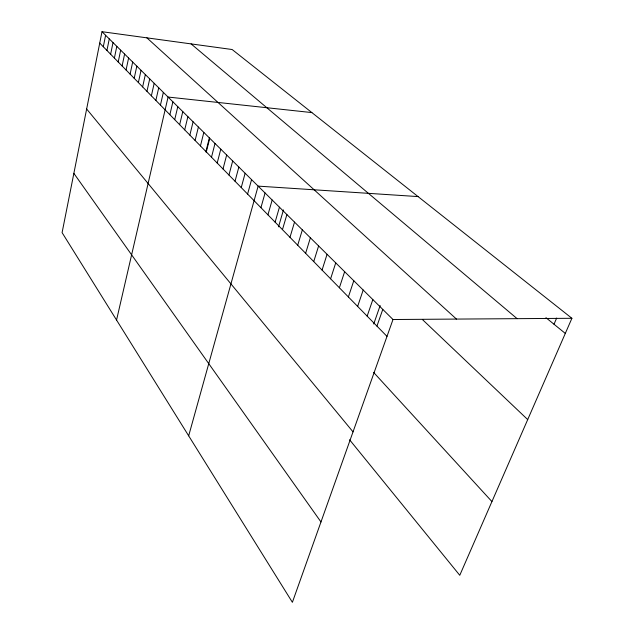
<?xml version="1.0" encoding="UTF-8"?>
<svg xmlns="http://www.w3.org/2000/svg" width="634" height="634" viewBox="0 0 634 634"><rect width="100%" height="100%" fill="white"/><g stroke="black" fill="none" stroke-linecap="round" stroke-linejoin="round"><path stroke-width="0.95" d="M101.995 31.7L62.092 232.63L292.385 602.3L393.001 319.512L101.995 31.7L232.147 49.523L571.908 318.292L459.769 575.292L349.588 439.782M103.302 46.75L105.609 35.266M106.94 50.466L109.278 38.904M110.633 54.239L113.01 42.597M114.397 58.074L116.807 46.345M118.217 61.981L120.674 50.173M122.108 65.952L124.605 54.056M126.071 69.994L128.607 58.019M130.105 74.107L132.68 62.045M134.202 78.299L136.825 66.142M138.378 82.563L141.041 70.319M142.634 86.898L145.345 74.566M146.961 91.32L149.719 78.901M151.375 95.829L154.181 83.308M155.869 100.41L158.722 87.801M160.45 105.085L163.35 92.382M116.553 320.043L168.073 97.05L311.873 112.59M169.872 114.706L172.884 101.805M174.715 119.66L177.789 106.655M179.66 124.708L182.79 111.6M184.708 129.851L187.886 116.648M189.851 135.105L193.093 121.799M195.098 140.463L198.402 127.046M200.455 145.931L203.823 132.411M205.915 151.51L209.355 137.879M206.185 152.366L209.577 138.949M211.502 157.208L215.005 143.466M217.2 163.025L220.775 149.172M223.017 168.969L226.671 154.997M228.961 175.039L232.686 160.957M235.04 181.237L238.844 167.043M241.245 187.577L245.128 173.264M247.593 194.059L251.563 179.62M188.678 435.827L258.133 186.127L418.052 196.588M260.931 207.675L265.067 192.982M267.936 214.823L272.168 200.003M275.108 222.146L279.443 207.199M278.524 226.837L283.461 209.894M282.455 229.651L286.893 214.561M289.984 237.338L294.525 222.114M297.703 245.215L302.355 229.857M305.62 253.299L310.383 237.798M313.735 261.58L318.617 245.937M322.064 270.084L327.065 254.289M330.607 278.809L335.735 262.872M339.38 287.765L344.642 271.677M348.391 296.958L353.788 280.719M357.647 306.412L363.187 290.015M367.157 316.12L372.847 299.573M373.735 323.998L380.154 305.54M376.945 326.106L382.785 309.4M554.013 324.243L556.668 318.062M393.001 319.512L571.908 318.292M545.937 317.674L565.306 333.429M191.096 43.904L517.122 318.664M146.89 37.85L456.448 319.076M422.363 319.481L527.71 419.589M99.728 43.104L387.002 336.377M373.561 372.348L491.936 501.581M86.644 109.008L353.027 431.873M73.861 173.351L320.978 521.956"/></g></svg>
